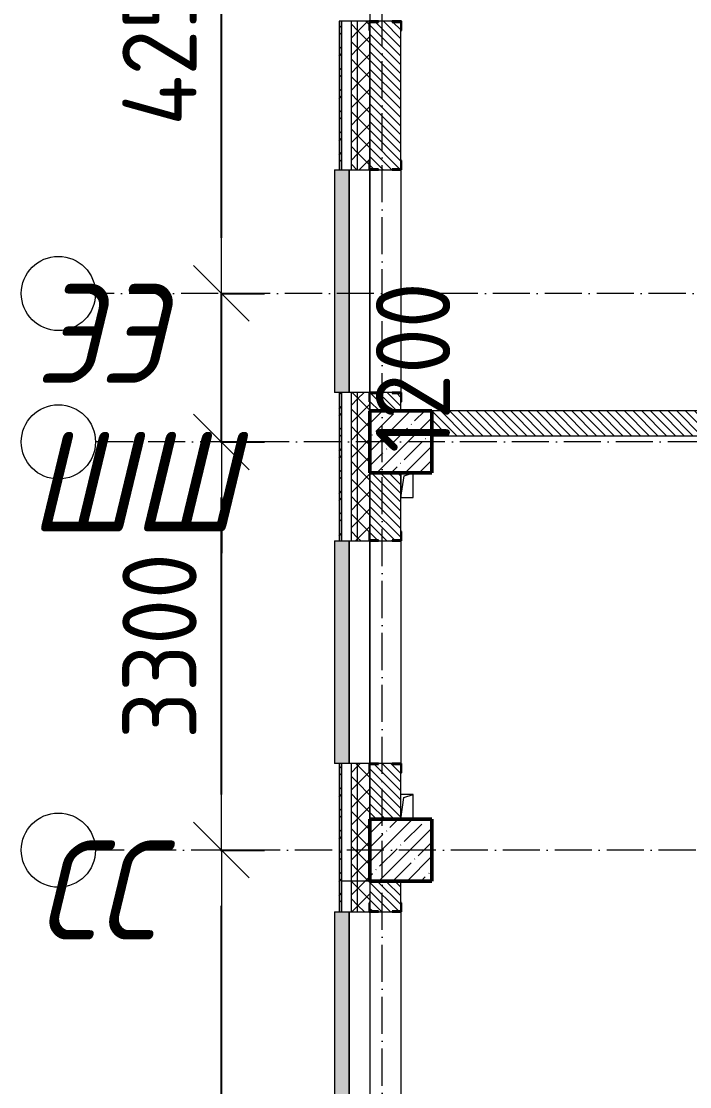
# Model space of a CAD drawing. Header units: millimetres. Extents: x 2294 to 908349, y -83289 to 219220.
# Drawn here: x 160315 to 165719, y 77394 to 86006 of the extents above; entities that cross this region are included whole.
import ezdxf

# ---------------------------------------------------------------- set-up
doc = ezdxf.new("R2010")
doc.units = ezdxf.units.MM
doc.linetypes.add('50_200_ШТРИХ_1Т_ш5_п1_п1_', pattern=[700, 500, -100, 0, -100])
for name, color, linetype, lineweight in [('A-____-____-DIMS', 7, 'Continuous', 9), ('A-GENM-____-MCUT', 7, 'Continuous', 25), ('A-GENM-____-OTLN', 7, 'Continuous', 9), ('A-GENM-____-OTLN-1', 7, 'Continuous', 25), ('A-GLAZ-____-OTLN', 7, 'Continuous', 9), ('A-WALL-____-MCUT', 7, 'Continuous', 13), ('A-WALL-____-MCUT-1', 7, 'Continuous', 9), ('A-WALL-____-OTLN', 7, 'Continuous', 9), ('A-WALL-____-PATT-1', 7, 'Continuous', 9), ('A-WALL-FNSH-MCUT-1', 7, 'Continuous', 9), ('S-COLS-____-MCUT', 7, 'Continuous', 50), ('S-COLS-____-OTLN', 7, 'Continuous', 9), ('S-GRID-____-IDEN', 7, 'Continuous', 9), ('S-GRID-____-OTLN-1', 7, '50_200_ШТРИХ_1Т_ш5_п1_п1_', 9)]:
    doc.layers.add(name, color=color, linetype=linetype, lineweight=lineweight)
doc.layers.add('A-GLAZ-____-OTLN-1', color=7, linetype='Continuous', lineweight=9, true_color=0xc0c0c0)
doc.styles.add('ISOCPEUR_I_9', font='isocpeui.ttf', dxfattribs={"width": 0.9, "height": 250})
doc.styles.add('СПДС', font='isocpeur.ttf', dxfattribs={"width": 0.9})
doc.dimstyles.new('Размера А3', dxfattribs={"dimtxt": 800, "dimasz": 450, "dimexe": 350, "dimexo": 100, "dimgap": 200, "dimtad": 1, "dimdec": 0, "dimrnd": 10, "dimzin": 0, "dimdsep": 46, "dimtxsty": 'СПДС', "dimblk": 'ARROWHEAD_6', "dimcen": 1, "dimclrd": 5, "dimclre": 5, "dimclrt": 5, "dimazin": 0, "dimtfac": 1, "dimtdec": 0, "dimtmove": 2, "dimatfit": 3, "dimfxl": 1, "dimtolj": 1, "dimtzin": 0, "dimarcsym": 0})
pattern_1 = [(135, (165583.507, 6025.276), (-35.35534, -35.35534), [])]
pattern_2 = [(45, (165583.51, 6025.28), (-70.71068, 70.71068), []), (135, (165583.51, 6025.28), (-70.71068, -70.71068), [])]
pattern_3 = [(45, (165583.51, 6025.28), (-85.53659, 85.53659), []), (45, (165640.53, 6025.28), (-85.53659, 85.53659), [])]

# ---------------------------------------------------------------- blocks, each defined once
blk = doc.blocks.new('Ось сетки - Круг_Ø6_00__ISO-2_5_0_9K_-25732049-АР1_План отверстий 3 этажа в осях 1-64_Ю-ЯЯ')
at = {"layer": 'S-GRID-____-IDEN'}
blk.add_circle((0, 0), 3, dxfattribs=at)
blk = doc.blocks.new('ARROWHEAD_6')
at = {"color": 0, "linetype": 'Continuous'}
for p, q in [((-0.5, -0.5), (0.5, 0.5)), ((0, 0), (-1, 0))]:
    blk.add_line(p, q, dxfattribs=at)
blk = doc.blocks.new('*D2746')
at = {"layer": 'A-____-____-DIMS', "color": 0, "lineweight": -2, "transparency": 16777216}
for p, q in [((161926, 79306.3), (162282.1, 79306.3)), ((161932.1, 74056.3), (161932.1, 78856.3)), ((161926, 73606.3), (162282.1, 73606.3))]:
    blk.add_line(p, q, dxfattribs=at)
at = {"layer": 'Defpoints', "color": 0, "transparency": 16777216}
for p in [(161826, 79306.3), (161932.1, 79306.3), (161826, 73606.3)]:
    blk.add_point(p, dxfattribs=at)
at = {"layer": 'A-____-____-DIMS', "color": 0, "lineweight": -2, "transparency": 16777216, "xscale": 450, "yscale": 450, "zscale": 450}
for p, rotation in [((161932.1, 79306.3), 90), ((161932.1, 73606.3), 270)]:
    blk.add_blockref('ARROWHEAD_6', p, dxfattribs=dict(at, rotation=rotation))
at = {"layer": 'A-____-____-DIMS', "color": 0, "transparency": 16777216, "insert": (161432.1, 76456.3), "char_height": 600, "attachment_point": 5, "rotation": 90, "style": 'СПДС'}
blk.add_mtext('\\A1;5700', dxfattribs=at)
blk = doc.blocks.new('*D2747')
at = {"layer": 'A-____-____-DIMS', "color": 0, "lineweight": -2, "transparency": 16777216}
for p, q in [((161926, 82606.3), (162282.1, 82606.3)), ((161932.1, 79756.3), (161932.1, 82156.3)), ((161926, 79306.3), (162282.1, 79306.3))]:
    blk.add_line(p, q, dxfattribs=at)
at = {"layer": 'Defpoints', "color": 0, "transparency": 16777216}
for p in [(161826, 82606.3), (161932.1, 82606.3), (161826, 79306.3)]:
    blk.add_point(p, dxfattribs=at)
at = {"layer": 'A-____-____-DIMS', "color": 0, "lineweight": -2, "transparency": 16777216, "xscale": 450, "yscale": 450, "zscale": 450}
for p, rotation in [((161932.1, 82606.3), 90), ((161932.1, 79306.3), 270)]:
    blk.add_blockref('ARROWHEAD_6', p, dxfattribs=dict(at, rotation=rotation))
at = {"layer": 'A-____-____-DIMS', "color": 0, "transparency": 16777216, "insert": (161432.1, 80956.3), "char_height": 600, "attachment_point": 5, "rotation": 90, "style": 'СПДС'}
blk.add_mtext('\\A1;3300', dxfattribs=at)
blk = doc.blocks.new('*D2748')
at = {"layer": 'A-____-____-DIMS', "color": 0, "lineweight": -2, "transparency": 16777216}
for p, q in [((161932.1, 84256.3), (161932.1, 84706.3)), ((161926, 83806.3), (162282.1, 83806.3)), ((161932.1, 82606.3), (161932.1, 83806.3)), ((161926, 82606.3), (162282.1, 82606.3)), ((161932.1, 82156.3), (161932.1, 81706.3))]:
    blk.add_line(p, q, dxfattribs=at)
at = {"layer": 'Defpoints', "color": 0, "transparency": 16777216}
for p in [(161826, 83806.3), (161932.1, 83806.3), (161826, 82606.3)]:
    blk.add_point(p, dxfattribs=at)
at = {"layer": 'A-____-____-DIMS', "color": 0, "lineweight": -2, "transparency": 16777216, "xscale": 450, "yscale": 450, "zscale": 450}
for p, rotation in [((161932.1, 83806.3), 270), ((161932.1, 82606.3), 90)]:
    blk.add_blockref('ARROWHEAD_6', p, dxfattribs=dict(at, rotation=rotation))
at = {"layer": 'A-____-____-DIMS', "color": 0, "transparency": 16777216, "insert": (163482.1, 83206.3), "char_height": 600, "attachment_point": 5, "rotation": 90, "style": 'СПДС'}
blk.add_mtext('\\A1;1200', dxfattribs=at)
blk = doc.blocks.new('*D2749')
at = {"layer": 'A-____-____-DIMS', "color": 0, "lineweight": -2, "transparency": 16777216}
for p, q in [((161926, 88056.3), (162282.1, 88056.3)), ((161932.1, 84256.3), (161932.1, 87606.3)), ((161926, 83806.3), (162282.1, 83806.3))]:
    blk.add_line(p, q, dxfattribs=at)
at = {"layer": 'Defpoints', "color": 0, "transparency": 16777216}
for p in [(161826, 88056.3), (161932.1, 88056.3), (161826, 83806.3)]:
    blk.add_point(p, dxfattribs=at)
at = {"layer": 'A-____-____-DIMS', "color": 0, "lineweight": -2, "transparency": 16777216, "xscale": 450, "yscale": 450, "zscale": 450}
for p, rotation in [((161932.1, 88056.3), 90), ((161932.1, 83806.3), 270)]:
    blk.add_blockref('ARROWHEAD_6', p, dxfattribs=dict(at, rotation=rotation))
at = {"layer": 'A-____-____-DIMS', "color": 0, "transparency": 16777216, "insert": (161432.1, 85931.3), "char_height": 600, "attachment_point": 5, "rotation": 90, "style": 'СПДС'}
blk.add_mtext('\\A1;4250', dxfattribs=at)
blk = doc.blocks.new('BSC_Колонна _Прямоугольная - 500х500-V26-АР1_План отверстий 3 этажа в осях 1-64_Ю-ЯЯ')
at = {"layer": 'S-COLS-____-OTLN'}
h = blk.add_hatch(dxfattribs=at)
h.set_pattern_fill('FP_33', color=256, style=0, pattern_type=2)
h.set_pattern_definition([(45, (2200, -76581.04), (-114.04925, 114.04925), []), (45, (2314.05, -76581.04), (-114.04925, 114.04925), [201.613, -40.323, 3.353, -36.97])])
h.paths.add_polyline_path([(-250, -250), (250, -250), (250, 250), (-250, 250), (-250, 16.2)], flags=0)
at = {"layer": 'S-COLS-____-MCUT'}
for p, q in [((250, 250), (-250, 250)), ((-250, 250), (-250, -250)), ((250, -250), (250, 250)), ((-250, -250), (250, -250))]:
    blk.add_line(p, q, dxfattribs=at)
blk = doc.blocks.new('BSC_Колонна _Прямоугольная - 500х500-V32-АР1_План отверстий 3 этажа в осях 1-64_Ю-ЯЯ')
at = {"layer": 'S-COLS-____-OTLN'}
h = blk.add_hatch(dxfattribs=at)
h.set_pattern_fill('FP_39', color=256, style=0, pattern_type=2)
h.set_pattern_definition([(45, (2200, -73281.04), (-114.04925, 114.04925), []), (45, (2314.05, -73281.04), (-114.04925, 114.04925), [201.613, -40.323, 3.353, -36.97])])
h.paths.add_polyline_path([(-250, -250), (250, -250), (250, 250), (-250, 250), (-250, 87.3)], flags=0)
at = {"layer": 'S-COLS-____-MCUT'}
for p, q in [((250, 250), (-250, 250)), ((-250, 250), (-250, -250)), ((250, -250), (250, 250)), ((-250, -250), (250, -250))]:
    blk.add_line(p, q, dxfattribs=at)
blk = doc.blocks.new('Фахверк_СКБ_Уголок - 250_2700-27497298-АР1_План отверстий 3 этажа в осях 1-64_Ю-ЯЯ')
at = {"layer": 'A-GENM-____-MCUT'}
for p, q in [((200, 181), (125, 181)), ((125, 181), (125, 106)), ((131, 106), (131, 175)), ((131, 175), (200, 175)), ((200, 175), (200, 181)), ((125, 106), (131, 106)), ((131, -6), (125, -6)), ((125, -6), (125, -81)), ((125, -81), (200, -81)), ((131, -75), (131, -6)), ((200, -75), (131, -75)), ((200, -81), (200, -75))]:
    blk.add_line(p, q, dxfattribs=at)
blk = doc.blocks.new('Фахверк_СКБ_Уголок - 250_2700_1-27501432-АР1_План отверстий 3 этажа в осях 1-64_Ю-ЯЯ')
at = {"layer": 'A-GENM-____-MCUT'}
for p, q in [((200, 181), (125, 181)), ((125, 181), (125, 106)), ((131, 106), (131, 175)), ((131, 175), (200, 175)), ((200, 175), (200, 181)), ((125, 106), (131, 106)), ((131, -6), (125, -6)), ((125, -6), (125, -81)), ((125, -81), (200, -81)), ((131, -75), (131, -6)), ((200, -75), (131, -75)), ((200, -81), (200, -75))]:
    blk.add_line(p, q, dxfattribs=at)
blk = doc.blocks.new('AR_Отверстие прямоугольное _в плите_ - AR_Отверстие прямоугольное _в плите_-V176-АР1_План отверстий 3 этажа в осях 1-64_Ю-ЯЯ')
at = {"layer": 'A-GENM-____-OTLN'}
for p, q in [((-50, 100), (-50, -100)), ((-25, 75), (50, 100)), ((50, -100), (50, 100)), ((-50, -100), (-25, 75)), ((-50, -100), (50, -100))]:
    blk.add_line(p, q, dxfattribs=at)
blk = doc.blocks.new('AR_Отверстие прямоугольное _в плите_ - AR_Отверстие прямоугольное _в плите_-V179-АР1_План отверстий 3 этажа в осях 1-64_Ю-ЯЯ')
at = {"layer": 'A-GENM-____-OTLN'}
for p, q in [((50, 100), (-50, 100)), ((-25, 75), (50, 100)), ((50, -100), (50, 100)), ((-50, -100), (-25, 75))]:
    blk.add_line(p, q, dxfattribs=at)
blk = doc.blocks.new('Отлив_СКБ - Отлив витража_120_НВФ-31885689-АР1_План отверстий 3 этажа в осях 1-64_Ю-ЯЯ')
at = {"layer": 'A-GLAZ-____-OTLN-1'}
for points in [[(1800, 2), (1800, 120), (0, 120), (0, 2), (736.9, 2)], [(1800, 0), (1800, 2), (0, 2), (0, 0), (736.9, 0)]]:
    blk.add_hatch(color=256, dxfattribs=at).paths.add_polyline_path(points, flags=0)
at = {"layer": 'A-GLAZ-____-OTLN'}
for p, q in [((0, 83), (0, 120)), ((1800, 120), (0, 120)), ((1800, 120), (1800, 83)), ((0, 2), (1800, 2)), ((1800, 0), (0, 0))]:
    blk.add_line(p, q, dxfattribs=at)
blk = doc.blocks.new('Отлив_СКБ - Отлив витража_120_НВФ-31886035-АР1_План отверстий 3 этажа в осях 1-64_Ю-ЯЯ')
at = {"layer": 'A-GLAZ-____-OTLN-1'}
for points in [[(4800, 2), (4800, 120), (0, 120), (0, 2), (1409.2, 2)], [(4800, 0), (4800, 2), (0, 2), (0, 0), (1409.2, 0)]]:
    blk.add_hatch(color=256, dxfattribs=at).paths.add_polyline_path(points, flags=0)
at = {"layer": 'A-GLAZ-____-OTLN'}
for p, q in [((0, 83), (0, 120)), ((4800, 120), (0, 120)), ((4800, 120), (4800, 83)), ((0, 2), (4800, 2)), ((4800, 0), (0, 0))]:
    blk.add_line(p, q, dxfattribs=at)
blk = doc.blocks.new('3floor')
at = {"layer": 'A-WALL-____-PATT-1'}
h = blk.add_hatch(dxfattribs=at)
h.set_pattern_fill('FP_6', color=256, style=0, pattern_type=2)
h.set_pattern_definition(pattern_3)
h.paths.add_polyline_path([(162883.5, 78886.3), (162903.5, 78886.3), (162903.5, 80006.3), (162883.5, 80006.3), (162883.5, 79393.6)], flags=0)
h.paths.add_polyline_path([(162903.5, 81806.3), (162903.5, 83006.3), (162883.5, 83006.3), (162883.5, 81806.3)], flags=0)
h.paths.add_polyline_path([(162903.5, 84806.3), (162903.5, 86006.3), (162883.5, 86006.3), (162883.5, 84806.3)], flags=0)
h.paths.add_polyline_path([(162883.5, 87806.3), (162903.5, 87806.3), (162903.5, 89006.3), (162883.5, 89006.3)], flags=0)
h.paths.add_polyline_path([(162883.5, 90806.3), (162903.5, 90806.3), (162903.5, 91956.3), (162883.5, 91956.3)], flags=0)
h = blk.add_hatch(dxfattribs=at)
h.set_pattern_fill('FP_4', color=256, style=0, pattern_type=2)
h.set_pattern_definition(pattern_2)
h.paths.add_polyline_path([(163033.5, 79056.3), (163033.5, 80006.3), (162983.5, 80006.3), (162983.5, 79056.3)], flags=0)
h.paths.add_polyline_path([(163033.5, 81806.3), (163033.5, 83006.3), (162983.5, 83006.3), (162983.5, 81806.3)], flags=0)
h.paths.add_polyline_path([(162983.5, 84806.3), (163033.5, 84806.3), (163033.5, 86006.3), (162983.5, 86006.3), (162983.5, 85851.5)], flags=0)
h.paths.add_polyline_path([(163033.5, 87806.3), (163033.5, 89006.3), (162983.5, 89006.3), (162983.5, 87806.3)], flags=0)
h.paths.add_polyline_path([(162983.5, 90806.3), (163033.5, 90806.3), (163033.5, 91856.3), (162983.5, 91856.3), (162983.5, 91502.2)], flags=0)
h = blk.add_hatch(dxfattribs=at)
h.set_pattern_fill('FP_4', color=256, style=0, pattern_type=2)
h.set_pattern_definition(pattern_2)
h.paths.add_polyline_path([(163133.5, 79056.3), (163133.5, 79931.3), (163127.5, 79931.3), (163127.5, 80006.3), (163033.5, 80006.3), (163033.5, 79056.3)], flags=0)
h.paths.add_polyline_path([(163127.5, 81806.3), (163127.5, 81881.3), (163133.5, 81881.3), (163133.5, 82931.3), (163127.5, 82931.3), (163127.5, 83006.3), (163033.5, 83006.3), (163033.5, 81806.3)], flags=0)
h.paths.add_polyline_path([(163127.5, 84806.3), (163127.5, 84881.3), (163133.5, 84881.3), (163133.5, 85931.3), (163127.5, 85931.3), (163127.5, 86006.3), (163033.5, 86006.3), (163033.5, 84806.3)], flags=0)
h.paths.add_polyline_path([(163033.5, 87806.3), (163133.5, 87806.3), (163133.5, 88931.3), (163127.5, 88931.3), (163127.5, 89006.3), (163033.5, 89006.3), (163033.5, 88306.3)], flags=0)
h.paths.add_polyline_path([(163127.5, 90806.3), (163127.5, 90881.3), (163133.5, 90881.3), (163133.5, 91806.3), (163033.5, 91806.3), (163033.5, 90806.3)], flags=0)
h = blk.add_hatch(dxfattribs=at)
h.set_pattern_fill('FP_9', color=256, style=0, pattern_type=2)
h.set_pattern_definition(pattern_1)
h.paths.add_polyline_path([(163239.5, 82856.3), (163383.5, 82856.3), (163383.5, 83000.3), (163314.5, 83000.3), (163314.5, 83006.3), (163202.5, 83006.3), (163202.5, 83000.3), (163133.5, 83000.3), (163133.5, 82856.3)], flags=0)
h.paths.add_polyline_path([(163314.5, 84806.3), (163314.5, 84812.3), (163383.5, 84812.3), (163383.5, 86000.3), (163314.5, 86000.3), (163314.5, 86006.3), (163202.5, 86006.3), (163202.5, 86000.3), (163133.5, 86000.3), (163133.5, 84812.3), (163202.5, 84812.3), (163202.5, 84806.3)], flags=0)
h = blk.add_hatch(dxfattribs=at)
h.set_pattern_fill('FP_9', color=256, style=0, pattern_type=2)
h.set_pattern_definition(pattern_1)
h.paths.add_polyline_path([(170633.5, 82656.3), (170633.5, 82856.3), (167139.5, 82856.3), (167139.5, 82787.3), (167133.5, 82787.3), (167133.5, 82856.3), (163633.5, 82856.3), (163633.5, 82656.3), (167133.5, 82656.3), (167133.5, 82725.3), (167139.5, 82725.3), (167139.5, 82656.3), (169104.4, 82656.3)], flags=0)
h = blk.add_hatch(dxfattribs=at)
h.set_pattern_fill('FP_9', color=256, style=0, pattern_type=2)
h.set_pattern_definition(pattern_1)
h.paths.add_polyline_path([(163383.5, 79556.3), (163383.5, 80000.3), (163314.5, 80000.3), (163314.5, 80006.3), (163202.5, 80006.3), (163202.5, 80000.3), (163133.5, 80000.3), (163133.5, 79556.3)], flags=0)
h.paths.add_polyline_path([(163202.5, 81806.3), (163314.5, 81806.3), (163314.5, 81812.3), (163383.5, 81812.3), (163383.5, 82356.3), (163133.5, 82356.3), (163133.5, 81812.3), (163202.5, 81812.3)], flags=0)
h = blk.add_hatch(dxfattribs=at)
h.set_pattern_fill('FP_4', color=256, style=0, pattern_type=2)
h.set_pattern_definition(pattern_2)
h.paths.add_polyline_path([(163033.5, 73706.3), (163033.5, 74006.3), (162983.5, 74006.3), (162983.5, 73706.3)], flags=0)
h.paths.add_polyline_path([(162983.5, 78806.3), (163033.5, 78806.3), (163033.5, 79056.3), (162983.5, 79056.3)], flags=0)
h = blk.add_hatch(dxfattribs=at)
h.set_pattern_fill('FP_4', color=256, style=0, pattern_type=2)
h.set_pattern_definition(pattern_2)
h.paths.add_polyline_path([(163127.5, 73706.3), (163133.5, 73706.3), (163133.5, 73931.3), (163127.5, 73931.3), (163127.5, 74006.3), (163033.5, 74006.3), (163033.5, 73706.3)], flags=0)
h.paths.add_polyline_path([(163127.5, 78806.3), (163127.5, 78881.3), (163133.5, 78881.3), (163133.5, 79056.3), (163033.5, 79056.3), (163033.5, 78806.3)], flags=0)
h = blk.add_hatch(dxfattribs=at)
h.set_pattern_fill('FP_9', color=256, style=0, pattern_type=2)
h.set_pattern_definition(pattern_1)
h.paths.add_polyline_path([(163133.5, 73706.3), (163383.5, 73706.3), (163383.5, 74000.3), (163314.5, 74000.3), (163314.5, 74006.3), (163202.5, 74006.3), (163202.5, 74000.3), (163133.5, 74000.3), (163133.5, 73931.3)], flags=0)
h.paths.add_polyline_path([(163202.5, 78806.3), (163314.5, 78806.3), (163314.5, 78812.3), (163383.5, 78812.3), (163383.5, 79056.3), (163133.5, 79056.3), (163133.5, 78812.3), (163202.5, 78812.3)], flags=0)
h = blk.add_hatch(dxfattribs=at)
h.set_pattern_fill('FP_6', color=256, style=0, pattern_type=2)
h.set_pattern_definition(pattern_3)
h.paths.add_polyline_path([(162903.5, 73876.3), (162903.5, 74006.3), (162883.5, 74006.3), (162883.5, 73876.3)], flags=0)
h.paths.add_polyline_path([(162883.5, 78806.3), (162903.5, 78806.3), (162903.5, 78886.3), (162883.5, 78886.3)], flags=0)
at = {"layer": 'A-WALL-____-MCUT'}
for p, q in [((163127.5, 86006.3), (162903.5, 86006.3)), ((162903.5, 86006.3), (162903.5, 84806.3)), ((162903.5, 84806.3), (162903.5, 86006.3)), ((163314.5, 86006.3), (163202.5, 86006.3)), ((163383.5, 84881.3), (163383.5, 85931.3)), ((162903.5, 84806.3), (163127.5, 84806.3)), ((163202.5, 84806.3), (163314.5, 84806.3)), ((163127.5, 83006.3), (162903.5, 83006.3)), ((162903.5, 83006.3), (162903.5, 81806.3)), ((162903.5, 81806.3), (162903.5, 83006.3)), ((163314.5, 83006.3), (163202.5, 83006.3)), ((163383.5, 82856.3), (163383.5, 82931.3)), ((167133.5, 82856.3), (163633.5, 82856.3)), ((163633.5, 82656.3), (167133.5, 82656.3)), ((163383.5, 81881.3), (163383.5, 82356.3)), ((162903.5, 81806.3), (163127.5, 81806.3)), ((163202.5, 81806.3), (163314.5, 81806.3)), ((163127.5, 80006.3), (162903.5, 80006.3)), ((162903.5, 80006.3), (162903.5, 79056.3)), ((162903.5, 79056.3), (162903.5, 80006.3)), ((163314.5, 80006.3), (163202.5, 80006.3)), ((163383.5, 79556.3), (163383.5, 79931.3)), ((162903.5, 79056.3), (162903.5, 78806.3)), ((163133.5, 79056.3), (162903.5, 79056.3)), ((163383.5, 78881.3), (163383.5, 79056.3)), ((162903.5, 78806.3), (162903.5, 78886.3)), ((162903.5, 78806.3), (163127.5, 78806.3)), ((163202.5, 78806.3), (163314.5, 78806.3))]:
    blk.add_line(p, q, dxfattribs=at)
at = {"layer": 'A-WALL-____-MCUT-1'}
for p, q in [((162983.5, 84806.3), (162983.5, 86006.3)), ((163033.5, 84806.3), (163033.5, 86006.3)), ((163133.5, 85931.3), (163133.5, 84881.3)), ((163133.5, 84881.3), (163133.5, 85931.3)), ((162983.5, 81806.3), (162983.5, 83006.3)), ((163033.5, 81806.3), (163033.5, 83006.3)), ((163133.5, 82931.3), (163133.5, 82856.3)), ((163133.5, 82856.3), (163133.5, 82931.3)), ((163133.5, 82356.3), (163133.5, 81881.3)), ((163133.5, 81881.3), (163133.5, 82356.3)), ((162983.5, 79056.3), (162983.5, 80006.3)), ((163033.5, 79056.3), (163033.5, 80006.3)), ((163133.5, 79931.3), (163133.5, 79556.3)), ((163133.5, 79556.3), (163133.5, 79931.3)), ((162983.5, 78806.3), (162983.5, 79056.3)), ((163033.5, 78806.3), (163033.5, 79056.3)), ((163133.5, 79056.3), (163133.5, 78881.3))]:
    blk.add_line(p, q, dxfattribs=at)
at = {"layer": 'A-WALL-____-OTLN'}
for p, q in [((163133.5, 87806.3), (163133.5, 86006.3)), ((163133.5, 83006.3), (163133.5, 84806.3)), ((163133.5, 84806.3), (163133.5, 83006.3)), ((163383.5, 84806.3), (163383.5, 83006.3)), ((163133.5, 80006.3), (163133.5, 81806.3)), ((163133.5, 81806.3), (163133.5, 80006.3)), ((163383.5, 81806.3), (163383.5, 80006.3)), ((163133.5, 78806.3), (163133.5, 74006.3)), ((163383.5, 78806.3), (163383.5, 74006.3))]:
    blk.add_line(p, q, dxfattribs=at)
at = {"layer": 'A-WALL-FNSH-MCUT-1'}
for p, q in [((162883.5, 86006.3), (162883.5, 84806.3)), ((162903.5, 86006.3), (162883.5, 86006.3)), ((162883.5, 84806.3), (162903.5, 84806.3)), ((162883.5, 83006.3), (162883.5, 81806.3)), ((162903.5, 83006.3), (162883.5, 83006.3)), ((162883.5, 81806.3), (162903.5, 81806.3)), ((162883.5, 80006.3), (162883.5, 78806.3)), ((162903.5, 80006.3), (162883.5, 80006.3)), ((162903.5, 78886.3), (162903.5, 79056.3)), ((162883.5, 78806.3), (162903.5, 78806.3))]:
    blk.add_line(p, q, dxfattribs=at)
at = {"layer": 'A-GENM-____-OTLN'}
for name, p in [('AR_Отверстие прямоугольное _в плите_ - AR_Отверстие прямоугольное _в плите_-V176-АР1_План отверстий 3 этажа в осях 1-64_Ю-ЯЯ', (163434, 82256.3)), ('AR_Отверстие прямоугольное _в плите_ - AR_Отверстие прямоугольное _в плите_-V179-АР1_План отверстий 3 этажа в осях 1-64_Ю-ЯЯ', (163433.5, 79656.3))]:
    blk.add_blockref(name, p, dxfattribs=at)
at = {"layer": 'A-GENM-____-OTLN-1'}
for name, p, rotation in [('Фахверк_СКБ_Уголок - 250_2700-27497298-АР1_План отверстий 3 этажа в осях 1-64_Ю-ЯЯ', (163208.5, 86131.3), 269.9999999999999), ('Фахверк_СКБ_Уголок - 250_2700-27497298-АР1_План отверстий 3 этажа в осях 1-64_Ю-ЯЯ', (163308.5, 84681.3), 89.99999999999991), ('Фахверк_СКБ_Уголок - 250_2700_1-27501432-АР1_План отверстий 3 этажа в осях 1-64_Ю-ЯЯ', (163208.5, 83131.3), 269.9999999999999), ('Фахверк_СКБ_Уголок - 250_2700-27497298-АР1_План отверстий 3 этажа в осях 1-64_Ю-ЯЯ', (163308.5, 81681.3), 89.99999999999991), ('Фахверк_СКБ_Уголок - 250_2700-27497298-АР1_План отверстий 3 этажа в осях 1-64_Ю-ЯЯ', (163208.5, 80131.3), 269.9999999999999), ('Фахверк_СКБ_Уголок - 250_2700-27497298-АР1_План отверстий 3 этажа в осях 1-64_Ю-ЯЯ', (163308.5, 78681.3), 89.99999999999991)]:
    blk.add_blockref(name, p, dxfattribs=dict(at, rotation=rotation))
at = {"layer": 'A-GLAZ-____-OTLN', "rotation": 90}
for name, p in [('Отлив_СКБ - Отлив витража_120_НВФ-31885689-АР1_План отверстий 3 этажа в осях 1-64_Ю-ЯЯ', (162966.5, 83006.3)), ('Отлив_СКБ - Отлив витража_120_НВФ-31885689-АР1_План отверстий 3 этажа в осях 1-64_Ю-ЯЯ', (162966.5, 80006.3)), ('Отлив_СКБ - Отлив витража_120_НВФ-31886035-АР1_План отверстий 3 этажа в осях 1-64_Ю-ЯЯ', (162966.5, 74006.3))]:
    blk.add_blockref(name, p, dxfattribs=at)
at = {"layer": 'S-COLS-____-OTLN'}
for name, p in [('BSC_Колонна _Прямоугольная - 500х500-V26-АР1_План отверстий 3 этажа в осях 1-64_Ю-ЯЯ', (163383.5, 82606.3)), ('BSC_Колонна _Прямоугольная - 500х500-V32-АР1_План отверстий 3 этажа в осях 1-64_Ю-ЯЯ', (163383.5, 79306.3))]:
    blk.add_blockref(name, p, dxfattribs=at)
blk = doc.blocks.new('3osi')
at = {"layer": 'S-GRID-____-OTLN-1', "color": 251, "ltscale": 0.6, "true_color": 0x636466}
for p, q in [((163233.5, 58916.9), (163233.5, 96918.1)), ((212738.1, 83806.3), (160914.7, 83806.3)), ((198188.5, 82606.3), (160914.7, 82606.3)), ((190133.5, 79306.3), (160914.7, 79306.3))]:
    blk.add_line(p, q, dxfattribs=at)
at = {"layer": 'S-GRID-____-IDEN', "xscale": 99.99999999999993, "yscale": 99.99999999999993, "zscale": 99.99999999999993}
for p, rotation in [((160614.7, 83806.3), 89.9999999999998), ((160614.7, 82606.3), 89.9999999999998), ((160614.7, 79306.3), 89.99999999999982)]:
    blk.add_blockref('Ось сетки - Круг_Ø6_00__ISO-2_5_0_9K_-25732049-АР1_План отверстий 3 этажа в осях 1-64_Ю-ЯЯ', p, dxfattribs=dict(at, rotation=rotation))
at = {"layer": 'S-GRID-____-IDEN', "char_height": 800, "attachment_point": 1, "style": 'ISOCPEUR_I_9'}
for s, insert, width in [('ЭЭ', (160429.7, 83882.4), 447.342), ('ШШ', (160382, 82682.4), 562.785), ('СС', (160447.7, 79382.4), 404.05)]:
    blk.add_mtext(s, dxfattribs=dict(at, insert=insert, width=width))
at = {"layer": 'A-____-____-DIMS'}
for base, p1, p2, picture, middle in [((161932.1, 88056.3), (161826, 83806.3), (161826, 88056.3), '*D2749', (161432.1, 85931.3)), ((161932.1, 83806.3), (161826, 82606.3), (161826, 83806.3), '*D2748', (163482.1, 83206.3)), ((161932.1, 82606.3), (161826, 79306.3), (161826, 82606.3), '*D2747', (161432.1, 80956.3)), ((161932.1, 79306.3), (161826, 73606.3), (161826, 79306.3), '*D2746', (161432.1, 76456.3))]:
    dim = blk.add_linear_dim(base=base, p1=p1, p2=p2, angle=90, dimstyle='Размера А3', override={"dimtxt": 600, "dimclrd": 0, "dimclre": 0, "dimclrt": 0}, dxfattribs=at)
    dim.commit()
    dim.dimension.update_dxf_attribs({"geometry": picture, "text_midpoint": middle})

msp = doc.modelspace()

# ---------------------------------------------------------------- block references
for name in ['3osi', '3floor']:
    msp.add_blockref(name, (0, 0))

doc.saveas('drawing.dxf')
